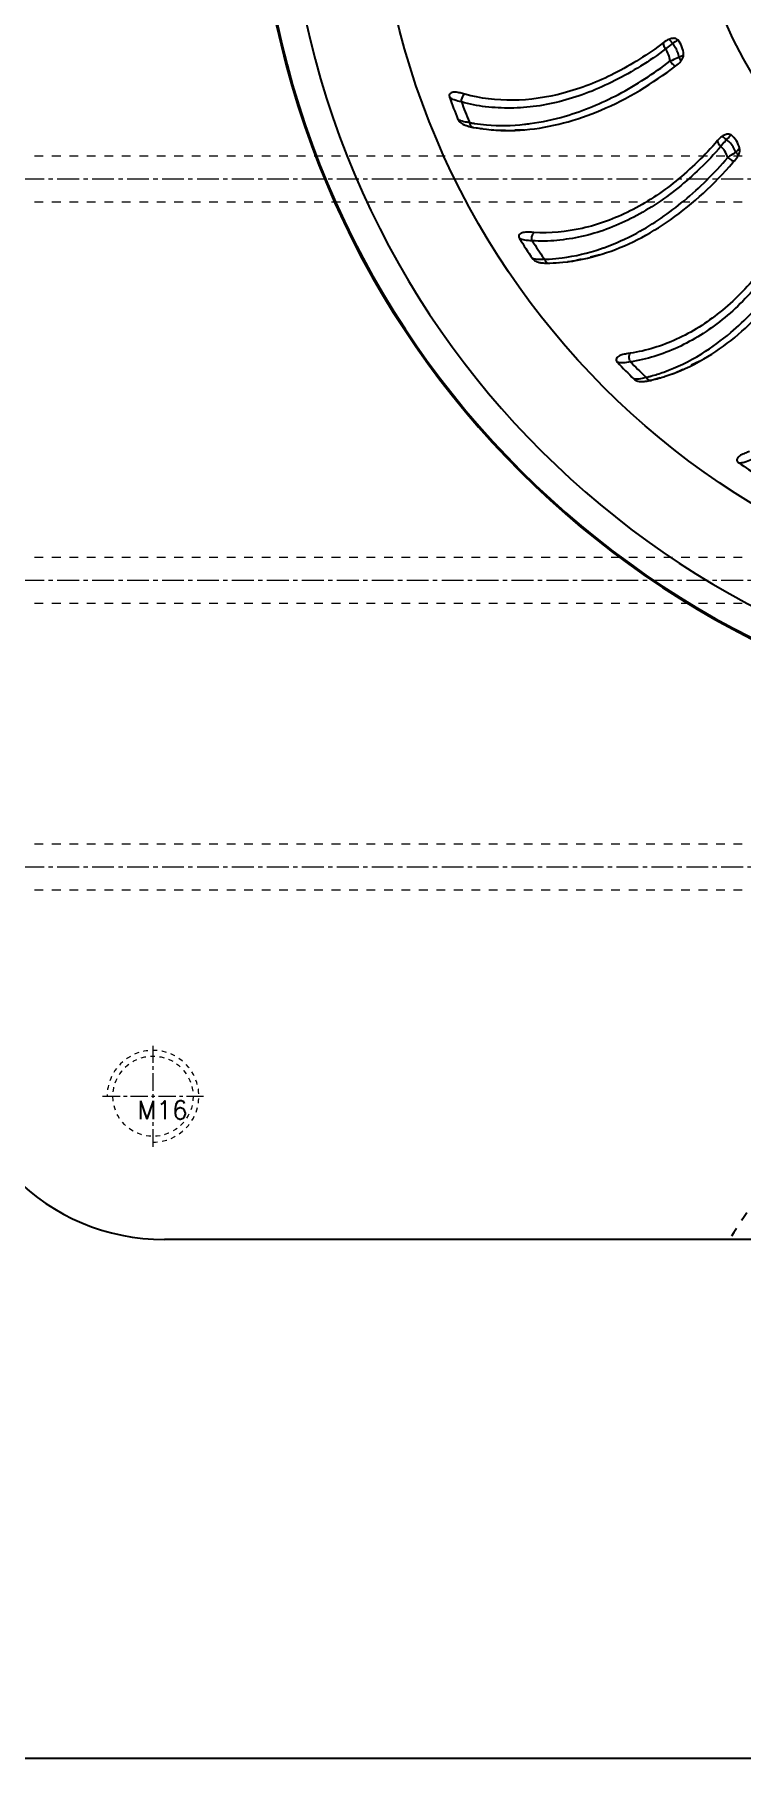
# Model space of a CAD drawing. Header units: millimetres. Extents: x 723 to 11228, y -2384 to 1578.
# Drawn here: x 4776.4 to 4899.7, y -1067.2 to -766.6 of the extents above; entities that cross this region are included whole.
import ezdxf

# ---------------------------------------------------------------- set-up
doc = ezdxf.new("R2010")
doc.units = ezdxf.units.MM
doc.header["$LTSCALE"] = 16.335
doc.linetypes.add('CENTER', pattern=[0.6, 0.375, -0.075, 0.075, -0.075])
doc.linetypes.add('HIDDEN', pattern=[0.2, 0.1, -0.1])
doc.layers.get('0').update_dxf_attribs({"linetype": 'CONTINUOUS'})
doc.layers.add('cool', color=153, linetype='HIDDEN', lineweight=9)
doc.layers.add('screw', color=33, linetype='CONTINUOUS', lineweight=13)
doc.layers.add('DEFAULT_2', color=8, linetype='HIDDEN')
doc.styles.add('TXT', font='txt.shx', dxfattribs={"bigfont": 'gbcbig.shx'})

# ---------------------------------------------------------------- blocks, each defined once
blk = doc.blocks.new('screw_m16_g')
at = {"layer": 'screw', "color": 1, "linetype": 'CENTER', "ltscale": 0.497582}
for p, q in [((0, -8.8), (0, 8.8)), ((-8.8, 0), (8.8, 0))]:
    blk.add_line(p, q, dxfattribs=at)
at = {"layer": 'screw', "color": 33, "linetype": 'HIDDEN', "ltscale": 0.497582}
blk.add_circle((0, 0), 7, dxfattribs=at)
at = {"layer": 'screw', "color": 92, "linetype": 'HIDDEN', "ltscale": 0.497582}
blk.add_arc((0, 0), 8, 270, 180, dxfattribs=at)
at = {"layer": 'screw', "color": 6, "style": 'TXT'}
blk.add_text('M16', height=3.2, dxfattribs=at).set_placement((-2.72, -4))

msp = doc.modelspace()

# ---------------------------------------------------------------- linework, layer by layer
at = {"color": 7, "linetype": 'Continuous'}
for p, q in [((4852.174, -781.767), (4852.245, -781.938)), ((4865.184, -805.6), (4865.301, -805.769)), ((4892.642, -822.299), (4892.737, -822.24)), ((4882.858, -826.205), (4883.026, -826.364)), ((4933.828, -976.744), (4799.032, -976.744))]:
    msp.add_line(p, q, dxfattribs=at)
msp.add_lwpolyline([(4516.608, -445.212), (5257.053, -445.212), (5257.053, -1067.241), (4516.608, -1067.241)], close=True)
for radius in [136.298, 81.934]:
    msp.add_circle((4972.032, -731.744), radius, dxfattribs=at)
for centre, radius, start, end in [((4972.032, -731.744), 156.994, 100.56027, 79.43973), ((4972.032, -731.744), 156.811, 100.47906, 79.52094), ((4972.032, -731.744), 151.848, 100.78571, 79.21429), ((4823.421, -669.478), 120.398, 302.86921, 303.31561), ((4946.728, -742.437), 104.072, 199.69485, 201.97783), ((4945.462, -742.963), 101.037, 200.49268, 202.58528), ((4853.108, -778.088), 4.604, 247.76427, 251.28966), ((4857.715, -751.801), 30.63, 259.7132, 261.00198), ((4855.776, -767.697), 15.34, 258.08044, 259.03937), ((4856.018, -766.453), 16.608, 259.03446, 259.55346), ((4857.752, -751.568), 30.865, 261.00073, 261.28091), ((4857.773, -744.56), 37.895, 276.11393, 277.61409), ((4980.756, -911.113), 148.728, 123.94859, 124.15333), ((4769.439, -596.324), 230.412, 303.82473, 304.1142), ((4813.728, -701.762), 120.394, 314.86921, 315.3194), ((4845.937, -743.743), 69.048, 319.13941, 319.47023), ((4949.512, -747.483), 104.082, 211.69185, 213.9751), ((4948.378, -748.265), 101.037, 212.49268, 214.57381), ((4864.385, -775.153), 30.63, 271.7132, 273.002), ((4864.373, -774.916), 30.867, 273.00075, 273.29142), ((4862.881, -767.898), 38.064, 288.68673, 289.6123), ((4865.045, -803.278), 3.118, 254.12317, 255.55443), ((4865.788, -790.747), 15.696, 270.11138, 271.03477), ((4865.764, -789.344), 17.099, 271.03007, 271.55286), ((4953.285, -751.837), 104.096, 223.68759, 225.97143), ((4952.332, -752.844), 101.037, 224.49268, 226.55888), ((4875.765, -796.607), 30.63, 283.7132, 285.00202), ((4875.704, -796.376), 30.869, 285.00078, 285.30561), ((4879.923, -809.579), 17.736, 283.02321, 283.55156), ((4882.249, -824.026), 3.073, 265.59451, 267.63296), ((4880.27, -811.085), 16.191, 282.1504, 283.0274), ((4957.88, -755.308), 104.112, 235.68223, 237.96691), ((4799.032, -939.744), 37, 180, 270)]:
    msp.add_arc(centre, radius, start, end, dxfattribs=at)
for points, knots in [([(4886.423, -769.078), (4885.038, -770.175), (4882.14, -772.124), (4877.666, -774.669), (4873.116, -776.722), (4868.528, -778.216), (4863.961, -779.165), (4859.45, -779.515), (4855.057, -779.266), (4852.19, -778.755), (4850.819, -778.335)], [0, 0, 0, 0, 0.1391995, 0.2744513, 0.405283, 0.5317371, 0.6538451, 0.7719978, 0.8870175, 1, 1, 1, 1]), ([(4886.062, -767.978), (4883.366, -770.023), (4877.805, -773.57), (4868.888, -777.09), (4859.95, -778.433), (4854.122, -777.732), (4851.408, -776.985)], [0, 0, 0, 0, 0.2743133, 0.5315293, 0.771785, 1, 1, 1, 1]), ([(4886.065, -767.976), (4886.031, -768.025), (4886.012, -768.186), (4886.102, -768.573), (4886.278, -768.875), (4886.423, -769.078)], [0, 0, 0, 0, 0.1486677, 0.3764742, 1, 1, 1, 1]), ([(4887.622, -768.142), (4887.52, -768.22), (4887.123, -768.534), (4886.728, -768.853), (4886.423, -769.078)], [0, 0, 0, 0, 0.2524726, 1, 1, 1, 1]), ([(4887.192, -771.236), (4887.142, -770.842), (4887.01, -770.074), (4886.637, -769.384), (4886.423, -769.078)], [0, 0, 0, 0, 0.5152924, 1, 1, 1, 1]), ([(4888.568, -767.505), (4888.475, -767.399), (4888.148, -767.224), (4887.581, -767.237), (4887.182, -767.349), (4886.991, -767.422)], [0, 0, 0, 0, 0.2554093, 0.6292065, 1, 1, 1, 1]), ([(4886.994, -767.42), (4887.101, -767.495), (4887.315, -767.739), (4887.513, -767.987), (4887.622, -768.142)], [0, 0, 0, 0, 0.408597, 1, 1, 1, 1]), ([(4888.764, -770.601), (4888.669, -769.926), (4888.334, -769.035), (4887.777, -768.31), (4887.622, -768.142)], [0, 0, 0, 0, 0.7485611, 1, 1, 1, 1]), ([(4889.548, -770.09), (4889.526, -769.624), (4889.359, -768.687), (4888.877, -767.857), (4888.568, -767.505)], [0, 0, 0, 0, 0.4998151, 1, 1, 1, 1]), ([(4861.871, -783.188), (4866.422, -782.804), (4875.884, -780.19), (4884.188, -775.121), (4888.204, -772.043)], [0, 0, 0, 0, 0.4744073, 1, 1, 1, 1]), ([(4862.794, -782.121), (4864.866, -781.844), (4870.191, -780.684), (4878.539, -777.182), (4884.358, -773.404), (4887.192, -771.236)], [0, 0, 0, 0, 0.2324755, 0.6033286, 1, 1, 1, 1]), ([(4888.764, -770.601), (4888.367, -770.763), (4887.842, -770.972), (4887.319, -771.185), (4887.192, -771.236)], [0, 0, 0, 0, 0.7571184, 1, 1, 1, 1]), ([(4887.192, -771.236), (4887.345, -771.449), (4887.595, -771.731), (4887.96, -771.976), (4888.133, -772.041), (4888.206, -772.042)], [0, 0, 0, 0, 0.5955856, 0.8348908, 1, 1, 1, 1]), ([(4888.764, -770.601), (4888.799, -770.661), (4888.916, -770.87), (4889.025, -771.084), (4889.078, -771.245)], [0, 0, 0, 0, 0.290659, 1, 1, 1, 1]), ([(4889.076, -771.247), (4889.141, -771.165), (4889.382, -770.826), (4889.563, -770.405), (4889.548, -770.09)], [0, 0, 0, 0, 0.248579, 1, 1, 1, 1]), ([(4851.408, -776.985), (4851.135, -776.909), (4850.726, -776.801), (4850.18, -776.684), (4849.78, -776.626), (4849.388, -776.619), (4849.005, -776.694), (4848.657, -777.004), (4848.688, -777.349), (4848.745, -777.51)], [0, 0, 0, 0, 0.255065, 0.379659, 0.5010322, 0.6179662, 0.7302211, 0.8463487, 1, 1, 1, 1]), ([(4850.819, -778.335), (4850.394, -778.25), (4849.668, -778.066), (4848.979, -777.723), (4848.745, -777.51)], [0, 0, 0, 0, 0.5774397, 1, 1, 1, 1]), ([(4850.819, -778.335), (4850.813, -778.204), (4850.856, -777.706), (4851.108, -777.201), (4851.408, -776.984)], [0, 0, 0, 0, 0.2618983, 1, 1, 1, 1]), ([(4850.703, -781.624), (4850.655, -781.607), (4850.488, -781.541), (4850.325, -781.46), (4850.218, -781.386)], [0, 0, 0, 0, 0.2809508, 1, 1, 1, 1]), ([(4850.219, -781.386), (4850.26, -781.489), (4850.474, -781.839), (4850.819, -782.082), (4851.078, -782.217)], [0, 0, 0, 0, 0.2762929, 1, 1, 1, 1]), ([(4852.245, -781.938), (4852.094, -781.923), (4851.574, -781.858), (4851.054, -781.752), (4850.703, -781.624)], [0, 0, 0, 0, 0.2879257, 1, 1, 1, 1]), ([(4852.245, -781.938), (4852.254, -782.016), (4852.309, -782.297), (4852.466, -782.58), (4852.645, -782.693)], [0, 0, 0, 0, 0.2700681, 1, 1, 1, 1]), ([(4853.007, -782.785), (4853.723, -782.917), (4856.655, -783.352), (4859.644, -783.375), (4861.871, -783.188)], [0, 0, 0, 0, 0.2456604, 1, 1, 1, 1]), ([(4853.073, -782.077), (4853.781, -782.185), (4856.679, -782.528), (4859.62, -782.474), (4861.809, -782.239)], [0, 0, 0, 0, 0.2454638, 1, 1, 1, 1]), ([(4897.834, -784.094), (4897.721, -784.009), (4897.363, -783.906), (4896.808, -784.039), (4896.44, -784.232), (4896.267, -784.345)], [0, 0, 0, 0, 0.2553964, 0.6291905, 1, 1, 1, 1]), ([(4896.27, -784.343), (4896.391, -784.393), (4896.651, -784.587), (4896.897, -784.79), (4897.036, -784.919)], [0, 0, 0, 0, 0.4078877, 1, 1, 1, 1]), ([(4899.331, -786.418), (4899.212, -785.966), (4898.854, -785.085), (4898.209, -784.373), (4897.834, -784.094)], [0, 0, 0, 0, 0.4998139, 1, 1, 1, 1]), ([(4896.058, -786.084), (4894.932, -787.445), (4892.502, -789.953), (4888.655, -793.374), (4884.631, -796.327), (4880.454, -798.743), (4876.184, -800.62), (4871.845, -801.9), (4867.496, -802.57), (4864.585, -802.667), (4863.157, -802.541)], [0, 0, 0, 0, 0.1391995, 0.2744513, 0.405283, 0.5317371, 0.6538451, 0.7719978, 0.8870175, 1, 1, 1, 1]), ([(4895.477, -785.081), (4893.266, -787.641), (4888.564, -792.267), (4880.574, -797.563), (4872.112, -800.734), (4866.267, -801.26), (4863.457, -801.093)], [0, 0, 0, 0, 0.2743105, 0.5315231, 0.7717783, 1, 1, 1, 1]), ([(4895.48, -785.079), (4895.456, -785.133), (4895.47, -785.295), (4895.639, -785.656), (4895.874, -785.915), (4896.058, -786.084)], [0, 0, 0, 0, 0.1483162, 0.3759405, 1, 1, 1, 1]), ([(4897.036, -784.919), (4896.953, -785.016), (4896.629, -785.406), (4896.31, -785.8), (4896.058, -786.084)], [0, 0, 0, 0, 0.2524726, 1, 1, 1, 1]), ([(4897.259, -788.035), (4897.128, -787.66), (4896.84, -786.935), (4896.331, -786.338), (4896.058, -786.084)], [0, 0, 0, 0, 0.5152924, 1, 1, 1, 1]), ([(4898.664, -787.087), (4898.431, -786.446), (4897.919, -785.644), (4897.223, -785.051), (4897.036, -784.919)], [0, 0, 0, 0, 0.7485611, 1, 1, 1, 1]), ([(4898.664, -787.087), (4898.712, -787.139), (4898.87, -787.319), (4899.022, -787.507), (4899.108, -787.654)], [0, 0, 0, 0, 0.2910825, 1, 1, 1, 1]), ([(4899.106, -787.655), (4899.153, -787.561), (4899.321, -787.177), (4899.411, -786.726), (4899.331, -786.418)], [0, 0, 0, 0, 0.2485868, 1, 1, 1, 1]), ([(4875.331, -804.88), (4879.581, -803.549), (4888.037, -799.117), (4894.94, -792.637), (4898.159, -788.915)], [0, 0, 0, 0, 0.4750578, 1, 1, 1, 1]), ([(4875.657, -803.754), (4877.627, -803.053), (4882.594, -800.81), (4890.031, -795.65), (4894.938, -790.744), (4897.259, -788.035)], [0, 0, 0, 0, 0.2324755, 0.6033286, 1, 1, 1, 1]), ([(4897.259, -788.035), (4897.454, -788.212), (4897.757, -788.436), (4898.166, -788.6), (4898.349, -788.626), (4898.421, -788.612)], [0, 0, 0, 0, 0.5961346, 0.8353156, 1, 1, 1, 1]), ([(4863.457, -801.093), (4863.172, -801.076), (4862.748, -801.054), (4862.188, -801.053), (4861.783, -801.08), (4861.397, -801.154), (4861.036, -801.307), (4860.759, -801.683), (4860.861, -802.016), (4860.951, -802.162)], [0, 0, 0, 0, 0.2550872, 0.3797093, 0.5011084, 0.6180515, 0.7302846, 0.8463705, 1, 1, 1, 1]), ([(4863.157, -802.541), (4862.722, -802.546), (4861.972, -802.517), (4861.224, -802.323), (4860.951, -802.161)], [0, 0, 0, 0, 0.5778825, 1, 1, 1, 1]), ([(4863.157, -802.541), (4863.123, -802.413), (4863.063, -801.915), (4863.206, -801.366), (4863.456, -801.093)], [0, 0, 0, 0, 0.2621745, 1, 1, 1, 1]), ([(4908.242, -799.853), (4906.612, -802.816), (4902.975, -808.317), (4896.262, -815.157), (4888.645, -820.017), (4883.037, -821.746), (4880.255, -822.166)], [0, 0, 0, 0, 0.2743083, 0.5315168, 0.7717708, 1, 1, 1, 1]), ([(4909.018, -800.714), (4908.199, -802.28), (4906.345, -805.239), (4903.293, -809.384), (4899.971, -813.11), (4896.388, -816.341), (4892.601, -819.065), (4888.623, -821.22), (4884.508, -822.779), (4881.681, -823.479), (4880.258, -823.653)], [0, 0, 0, 0, 0.1391995, 0.2744513, 0.405283, 0.5317371, 0.6538451, 0.7719978, 0.8870175, 1, 1, 1, 1]), ([(4892.737, -822.24), (4894.518, -821.145), (4898.91, -817.919), (4905.112, -811.325), (4908.892, -805.506), (4910.599, -802.374)], [0, 0, 0, 0, 0.2324755, 0.6033286, 1, 1, 1, 1]), ([(4863.198, -805.648), (4863.26, -805.739), (4863.536, -806.032), (4863.915, -806.198), (4864.192, -806.277)], [0, 0, 0, 0, 0.2758907, 1, 1, 1, 1]), ([(4863.722, -805.781), (4863.671, -805.774), (4863.494, -805.745), (4863.318, -805.698), (4863.198, -805.648)], [0, 0, 0, 0, 0.2811918, 1, 1, 1, 1]), ([(4865.301, -805.769), (4865.15, -805.785), (4864.625, -805.83), (4864.093, -805.834), (4863.722, -805.781)], [0, 0, 0, 0, 0.2881475, 1, 1, 1, 1]), ([(4866.145, -805.732), (4866.89, -805.689), (4869.919, -805.405), (4872.902, -804.691), (4875.076, -803.956)], [0, 0, 0, 0, 0.245238, 1, 1, 1, 1]), ([(4866.228, -806.437), (4866.985, -806.417), (4870.064, -806.22), (4873.111, -805.575), (4875.331, -804.88)], [0, 0, 0, 0, 0.2454538, 1, 1, 1, 1]), ([(4893.082, -823.164), (4896.87, -820.964), (4904.036, -814.924), (4909.332, -807.279), (4911.663, -803.048)], [0, 0, 0, 0, 0.4755805, 1, 1, 1, 1]), ([(4864.525, -806.354), (4864.634, -806.373), (4865.063, -806.433), (4865.497, -806.444), (4865.819, -806.443)], [0, 0, 0, 0, 0.255315, 1, 1, 1, 1]), ([(4880.255, -822.166), (4879.971, -822.209), (4879.55, -822.276), (4878.999, -822.391), (4878.605, -822.501), (4878.241, -822.654), (4877.917, -822.879), (4877.724, -823.307), (4877.894, -823.612), (4878.013, -823.737)], [0, 0, 0, 0, 0.2551142, 0.3797738, 0.5012077, 0.6181622, 0.730364, 0.8463942, 1, 1, 1, 1]), ([(4880.258, -823.653), (4879.832, -823.749), (4879.089, -823.877), (4878.313, -823.84), (4878.012, -823.737)], [0, 0, 0, 0, 0.5785001, 1, 1, 1, 1]), ([(4880.258, -823.653), (4880.198, -823.534), (4880.035, -823.057), (4880.062, -822.486), (4880.254, -822.166)], [0, 0, 0, 0, 0.2625627, 1, 1, 1, 1]), ([(4883.852, -826.151), (4884.609, -825.943), (4887.668, -824.98), (4890.577, -823.562), (4892.642, -822.299)], [0, 0, 0, 0, 0.2449344, 1, 1, 1, 1]), ([(4884.079, -826.822), (4884.852, -826.635), (4887.978, -825.753), (4890.963, -824.394), (4893.082, -823.164)], [0, 0, 0, 0, 0.245175, 1, 1, 1, 1]), ([(4880.936, -826.681), (4881.013, -826.756), (4881.336, -826.982), (4881.732, -827.068), (4882.013, -827.09)], [0, 0, 0, 0, 0.275359, 1, 1, 1, 1]), ([(4881.476, -826.705), (4881.426, -826.709), (4881.245, -826.716), (4881.063, -826.707), (4880.936, -826.681)], [0, 0, 0, 0, 0.2815211, 1, 1, 1, 1]), ([(4883.026, -826.364), (4882.881, -826.412), (4882.375, -826.565), (4881.852, -826.68), (4881.476, -826.705)], [0, 0, 0, 0, 0.2884501, 1, 1, 1, 1]), ([(4882.387, -827.097), (4882.498, -827.093), (4882.932, -827.061), (4883.361, -826.981), (4883.678, -826.913)], [0, 0, 0, 0, 0.2552774, 1, 1, 1, 1]), ([(4901.066, -839.284), (4900.796, -839.385), (4900.394, -839.539), (4899.875, -839.767), (4899.51, -839.956), (4899.183, -840.182), (4898.911, -840.471), (4898.81, -840.933), (4899.041, -841.198), (4899.185, -841.295)], [0, 0, 0, 0, 0.255144, 0.379849, 0.5013254, 0.6182937, 0.7304566, 0.8464188, 1, 1, 1, 1]), ([(4901.374, -840.748), (4900.975, -840.931), (4900.272, -841.212), (4899.501, -841.336), (4899.184, -841.296)], [0, 0, 0, 0, 0.5792644, 1, 1, 1, 1])]:
    msp.add_open_spline(points, degree=3, knots=knots, dxfattribs=at)
for points in [[(4886.991, -767.422), (4886.654, -767.55), (4886.35, -767.76), (4886.062, -767.978)], [(4888.57, -767.504), (4888.262, -767.727), (4887.953, -767.954), (4887.622, -768.142)], [(4888.204, -772.043), (4888.517, -771.804), (4888.832, -771.556), (4889.076, -771.247)], [(4851.078, -782.217), (4851.172, -782.266), (4851.268, -782.31), (4851.366, -782.35)], [(4851.631, -782.449), (4851.95, -782.557), (4852.278, -782.637), (4852.607, -782.707)], [(4896.267, -784.345), (4895.965, -784.541), (4895.712, -784.809), (4895.477, -785.081)], [(4897.837, -784.092), (4897.579, -784.377), (4897.324, -784.665), (4897.036, -784.919)], [(4898.419, -788.613), (4898.674, -788.315), (4898.931, -788.007), (4899.106, -787.655)], [(4865.301, -805.769), (4865.351, -805.918), (4865.426, -806.062), (4865.527, -806.184)], [(4864.267, -806.297), (4864.353, -806.319), (4864.439, -806.338), (4864.525, -806.354)], [(4883.026, -826.364), (4883.107, -826.503), (4883.214, -826.63), (4883.341, -826.729)], [(4882.122, -827.096), (4882.211, -827.1), (4882.299, -827.1), (4882.387, -827.097)]]:
    msp.add_open_spline(points, degree=3, dxfattribs=at)
at = {"layer": 'cool', "ltscale": 0.932966}
for p, q in [((4776.362, -787.744), (5167.702, -787.744)), ((4776.362, -795.744), (5167.702, -795.744)), ((4776.362, -857.744), (5167.702, -857.744)), ((4776.362, -865.744), (5167.702, -865.744)), ((4776.362, -907.744), (5167.702, -907.744)), ((4776.362, -915.744), (5167.702, -915.744))]:
    msp.add_line(p, q, dxfattribs=at)
at = {"layer": 'cool', "color": 1, "linetype": 'CENTER', "ltscale": 0.621977}
for p, q in [((4762.032, -791.744), (5182.032, -791.744)), ((4762.032, -861.744), (5182.032, -861.744)), ((4762.032, -911.744), (5182.032, -911.744))]:
    msp.add_line(p, q, dxfattribs=at)
at = {"layer": 'DEFAULT_2', "color": 8, "linetype": 'HIDDEN'}
for p, q in [((4852.855, -782.778), (4852.856, -782.778)), ((4852.856, -782.778), (4853.007, -782.785)), ((4866.072, -806.464), (4866.073, -806.464)), ((4866.073, -806.464), (4866.228, -806.437)), ((4883.926, -826.883), (4884.078, -826.822)), ((4883.925, -826.884), (4883.926, -826.883))]:
    msp.add_line(p, q, dxfattribs=at)
for points in [[(4851.078, -782.217), (4851.301, -782.324), (4852.61, -782.73), (4852.856, -782.778)], [(4852.855, -782.778), (4856.871, -783.26), (4861.871, -783.188)], [(4866.072, -806.464), (4870.176, -806.088), (4875.332, -804.88)], [(4864.192, -806.277), (4864.45, -806.341), (4865.815, -806.467), (4866.073, -806.464)], [(4883.925, -826.884), (4887.956, -825.627), (4893.082, -823.164)], [(4882.013, -827.09), (4882.36, -827.101), (4883.72, -826.931), (4883.926, -826.883)]]:
    msp.add_lwpolyline(points, dxfattribs=at)
for centre, radius, start, end in [((4852.971, -782.186), 0.602, 237.74654, 258.86605), ((4972.032, -1021.745), 87, 31.14739, 148.85252)]:
    msp.add_arc(centre, radius, start, end, dxfattribs=at)
for points, knots in [([(4865.527, -806.184), (4865.555, -806.219), (4865.667, -806.34), (4865.821, -806.425), (4865.939, -806.449)], [0, 0, 0, 0, 0.2715969, 1, 1, 1, 1]), ([(4883.341, -826.729), (4883.374, -826.755), (4883.502, -826.844), (4883.66, -826.894), (4883.774, -826.897)], [0, 0, 0, 0, 0.2704057, 1, 1, 1, 1])]:
    msp.add_open_spline(points, degree=3, knots=knots, dxfattribs=at)
for points in [[(4865.939, -806.449), (4865.983, -806.459), (4866.028, -806.463), (4866.072, -806.462)], [(4883.774, -826.897), (4883.824, -826.898), (4883.875, -826.893), (4883.925, -826.882)]]:
    msp.add_open_spline(points, degree=3, dxfattribs=at)

# ---------------------------------------------------------------- block references
at = {"layer": 'screw'}
msp.add_blockref('screw_m16_g', (4797.032, -951.744), dxfattribs=at)

doc.saveas('drawing.dxf')
